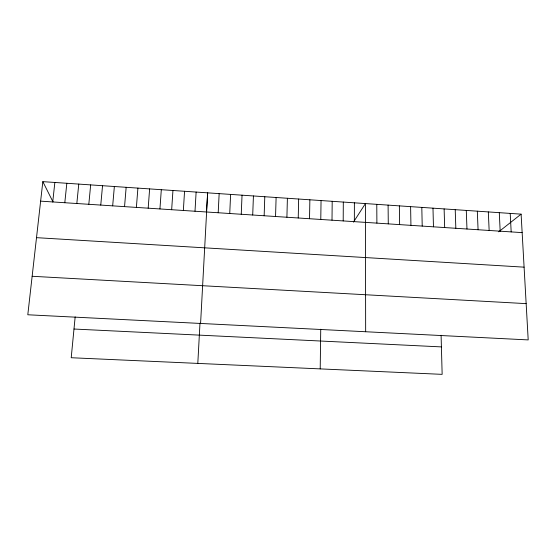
<?xml version="1.0" encoding="UTF-8"?>
<svg xmlns="http://www.w3.org/2000/svg" width="556" height="556" viewBox="0 0 556 556"><rect width="100%" height="100%" fill="white"/><g stroke="black" fill="none" stroke-linecap="round" stroke-linejoin="round"><path stroke-width="0.83" d="M354.353 221.649L354.387 202.822M343.198 220.927L343.309 202.064M332.008 220.19L332.196 201.314M320.784 219.46L321.048 200.556M320.207 368.892L320.736 329.228M309.525 218.723L309.866 199.792M298.231 217.987L298.648 199.034M286.91 217.243L287.396 198.27M275.547 216.499L276.11 197.498M264.149 215.756L264.788 196.727M252.709 215.012L253.432 195.955M241.241 214.262L242.041 195.184M229.739 213.504L230.615 194.405M218.195 212.753L219.154 193.627M197.804 363.402L199.986 323.154M200.584 323.453L207.652 192.849L206.443 212.295M195.003 211.238L196.122 192.063M183.355 210.474L184.55 191.278M171.665 209.709L172.944 190.486M159.94 208.945L161.303 189.693M148.181 208.173L149.627 188.901M136.387 207.402L137.909 188.109M124.551 206.63L126.156 187.309M112.673 205.852L114.362 186.503M100.761 205.074L102.54 185.704M88.814 204.295L90.67 184.898M75.164 316.878L71.21 357.73L442.152 374.355L441.089 335.275M76.825 203.51L78.771 184.085M64.802 202.725L66.831 183.271M52.737 201.939L54.849 182.458M42.833 181.645L27.8 314.772L528.2 339.911L521.104 214.15L42.833 181.645L52.973 201.863M353.435 222.157L365.438 203.572L365.66 331.744M498.697 231.824L521.104 214.15M73.99 329.027L441.408 346.902M32.151 276.276L526.15 303.632M36.508 237.662L524.093 267.158M40.63 201.147L522.147 232.623M510.206 213.414L511.179 231.908M499.281 212.67L500.178 231.185M488.314 211.919L489.148 230.462M477.319 211.176L478.077 229.739M466.282 210.425L466.977 229.016M455.218 209.675L455.837 228.287M444.119 208.917L444.668 227.557M432.985 208.159L433.458 226.827M421.809 207.402L422.212 226.09M410.606 206.637L410.94 225.354M399.368 205.88L399.625 224.61M388.095 205.108L388.276 223.873M376.78 204.344L376.892 223.123"/></g></svg>
